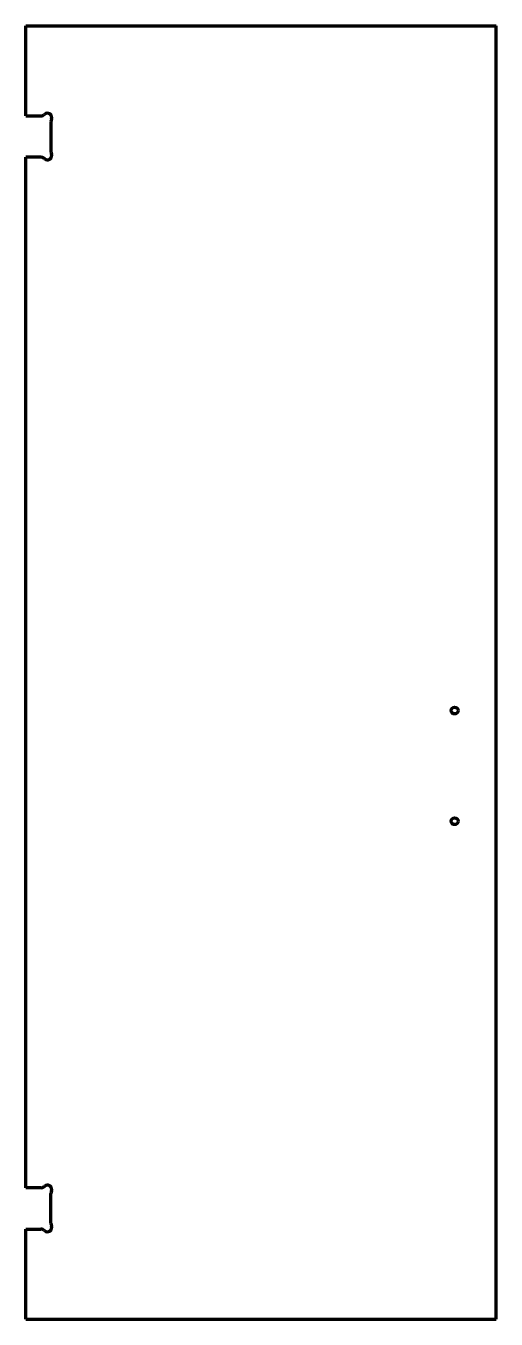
# Model space of a CAD drawing. Header units: inches. Extents: x 0 to 34, y 0 to 93.5.
import ezdxf

# ---------------------------------------------------------------- set-up
doc = ezdxf.new("R2010")
doc.units = ezdxf.units.IN
doc.header["$MEASUREMENT"] = 0
doc.layers.get('0').update_dxf_attribs({"linetype": 'CONTINUOUS'})

msp = doc.modelspace()

# ---------------------------------------------------------------- linework, layer by layer
at = {"color": 7, "lineweight": 90}
for p, q in [((0, 87), (0, 93.5)), ((0, 93.5), (34, 93.5)), ((34, 0), (34, 93.5)), ((0, 87), (1.091, 87)), ((1.812, 86.589), (1.812, 84.411)), ((0, 9.5), (0, 84)), ((1.091, 84), (0, 84)), ((1.091, 9.5), (0, 9.5)), ((1.812, 6.911), (1.812, 9.089)), ((0, 0), (0, 6.5)), ((0, 6.5), (1.091, 6.5)), ((0, 0), (34, 0))]:
    msp.add_line(p, q, dxfattribs=at)
for centre in [(31, 44), (31, 36)]:
    msp.add_circle(centre, 0.25, dxfattribs=at)
for centre, radius, start, end in [((1.091, 87.375), 0.375, 270, 313.34176), ((1.562, 86.875), 0.312, 335.38002, 493.34176), ((2.188, 86.589), 0.375, 155.38002, 180), ((1.562, 84.125), 0.312, 226.65824, 384.61998), ((2.188, 84.411), 0.375, 180, 204.61998), ((1.091, 83.625), 0.375, 46.65824, 90), ((1.091, 9.875), 0.375, 270, 313.34176), ((1.562, 9.375), 0.312, 335.38002, 493.34176), ((2.188, 9.089), 0.375, 155.38002, 180), ((1.562, 6.625), 0.312, 226.65824, 384.61998), ((2.188, 6.911), 0.375, 180, 204.61998), ((1.091, 6.125), 0.375, 46.65824, 90)]:
    msp.add_arc(centre, radius, start, end, dxfattribs=at)

doc.saveas('drawing.dxf')
